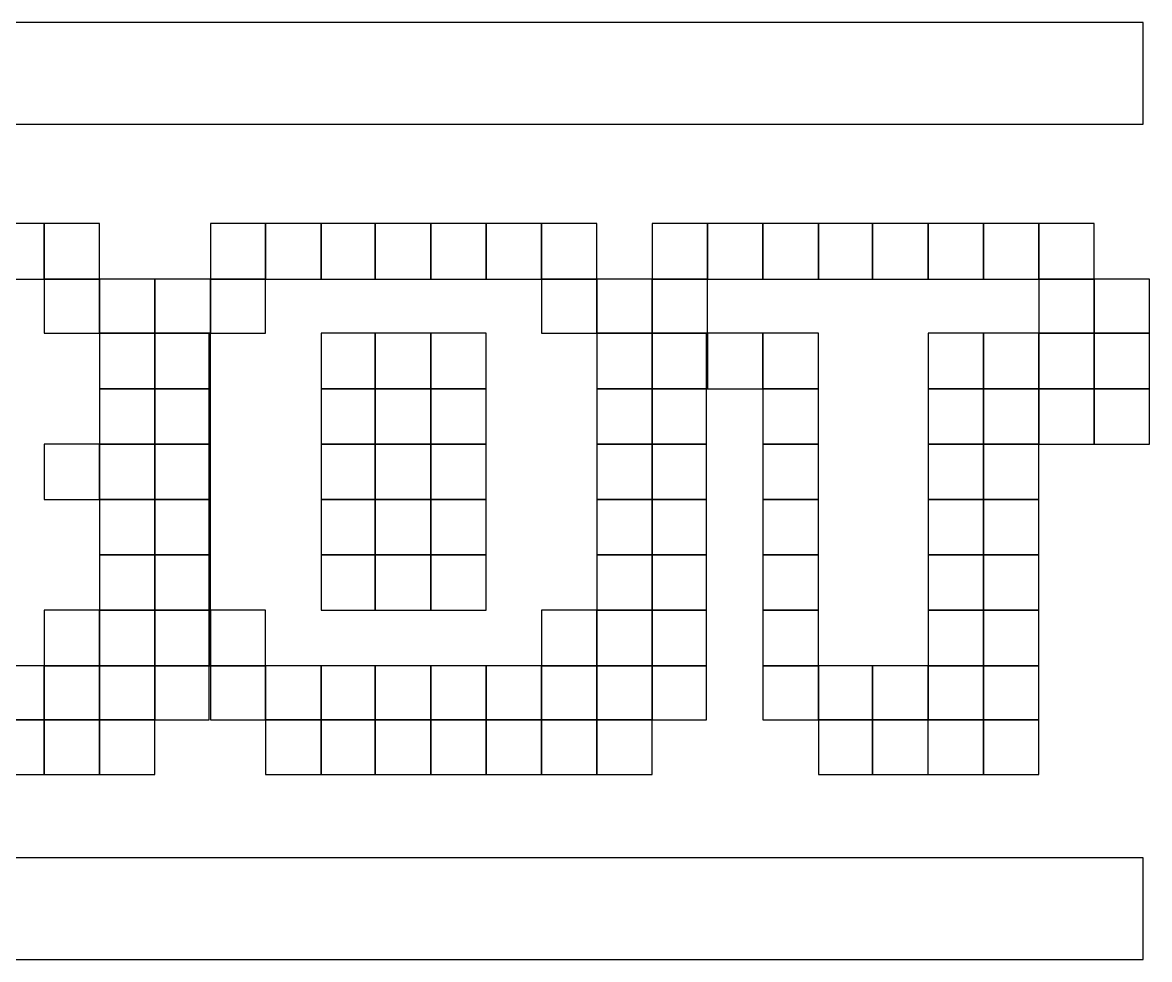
# Model space of a CAD drawing. Header units: millimetres. Extents: x -140 to 141, y -19 to 21.
# Drawn here: x -1.45 to 46.08, y -19.02 to 20.5 of the extents above; entities that cross this region are included whole.
import ezdxf

# ---------------------------------------------------------------- set-up
doc = ezdxf.new("R2010")
doc.units = ezdxf.units.MM
doc.header["$MEASUREMENT"] = 0
doc.layers.add('Layer 1', color=7, linetype='Continuous')

msp = doc.modelspace()

# ---------------------------------------------------------------- linework, layer by layer
at = {"layer": 'Layer 1', "color": 250}
for points in [[(45.8145, 16.2055), (45.8145, 16.2055), (-17.5521, 16.2055), (-17.5521, 16.2055), (-17.5521, 16.2055), (-17.5521, 16.2055), (-17.5521, 20.4985), (-17.5521, 20.4985), (-17.5521, 20.4985), (-17.5521, 20.4985), (45.8145, 20.4985), (45.8145, 20.4985), (45.8145, 20.4985), (45.8145, 20.4985), (45.8145, 16.2055), (45.8145, 16.2055)], [(-2.872, 12.0205), (-2.872, 12.0205), (-0.5426, 12.0205), (-0.5426, 12.0205), (-0.5426, 12.0205), (-0.5426, 12.0205), (-0.5426, 9.6795), (-0.5426, 9.6795), (-0.5426, 9.6795), (-0.5426, 9.6795), (-2.872, 9.6795), (-2.872, 9.6795), (-2.872, 9.6795), (-2.872, 9.6795), (-2.872, 12.0205), (-2.872, 12.0205)], [(-0.5426, 12.0205), (-0.5426, 12.0205), (1.7981, 12.0205), (1.7981, 12.0205), (1.7981, 12.0205), (1.7981, 12.0205), (1.7981, 9.6795), (1.7981, 9.6795), (1.7981, 9.6795), (1.7981, 9.6795), (-0.5426, 9.6795), (-0.5426, 9.6795), (-0.5426, 9.6795), (-0.5426, 9.6795), (-0.5426, 12.0205), (-0.5426, 12.0205)], [(6.4685, 12.0205), (6.4685, 12.0205), (8.7979, 12.0205), (8.7979, 12.0205), (8.7979, 12.0205), (8.7979, 12.0205), (8.7979, 9.6795), (8.7979, 9.6795), (8.7979, 9.6795), (8.7979, 9.6795), (6.4685, 9.6795), (6.4685, 9.6795), (6.4685, 9.6795), (6.4685, 9.6795), (6.4685, 12.0205), (6.4685, 12.0205)], [(8.7976, 12.0205), (8.7976, 12.0205), (11.1386, 12.0205), (11.1386, 12.0205), (11.1386, 12.0205), (11.1386, 12.0205), (11.1386, 9.6795), (11.1386, 9.6795), (11.1386, 9.6795), (11.1386, 9.6795), (8.7976, 9.6795), (8.7976, 9.6795), (8.7976, 9.6795), (8.7976, 9.6795), (8.7976, 12.0205), (8.7976, 12.0205)], [(11.1386, 12.0205), (11.1386, 12.0205), (13.4214, 12.0205), (13.4214, 12.0205), (13.4214, 12.0205), (13.4214, 12.0205), (13.4214, 9.6795), (13.4214, 9.6795), (13.4214, 9.6795), (13.4214, 9.6795), (11.1386, 9.6795), (11.1386, 9.6795), (11.1386, 9.6795), (11.1386, 9.6795), (11.1386, 12.0205), (11.1386, 12.0205)], [(13.4214, 12.0205), (13.4214, 12.0205), (15.7624, 12.0205), (15.7624, 12.0205), (15.7624, 12.0205), (15.7624, 12.0205), (15.7624, 9.6795), (15.7624, 9.6795), (15.7624, 9.6795), (15.7624, 9.6795), (13.4214, 9.6795), (13.4214, 9.6795), (13.4214, 9.6795), (13.4214, 9.6795), (13.4214, 12.0205), (13.4214, 12.0205)], [(15.7624, 12.0205), (15.7624, 12.0205), (18.1031, 12.0205), (18.1031, 12.0205), (18.1031, 12.0205), (18.1031, 12.0205), (18.1031, 9.6795), (18.1031, 9.6795), (18.1031, 9.6795), (18.1031, 9.6795), (15.7624, 9.6795), (15.7624, 9.6795), (15.7624, 9.6795), (15.7624, 9.6795), (15.7624, 12.0205), (15.7624, 12.0205)], [(18.1028, 12.0205), (18.1028, 12.0205), (20.4325, 12.0205), (20.4325, 12.0205), (20.4325, 12.0205), (20.4325, 12.0205), (20.4325, 9.6795), (20.4325, 9.6795), (20.4325, 9.6795), (20.4325, 9.6795), (18.1028, 9.6795), (18.1028, 9.6795), (18.1028, 9.6795), (18.1028, 9.6795), (18.1028, 12.0205), (18.1028, 12.0205)], [(20.4325, 12.0205), (20.4325, 12.0205), (22.7732, 12.0205), (22.7732, 12.0205), (22.7732, 12.0205), (22.7732, 12.0205), (22.7732, 9.6795), (22.7732, 9.6795), (22.7732, 9.6795), (22.7732, 9.6795), (20.4325, 9.6795), (20.4325, 9.6795), (20.4325, 9.6795), (20.4325, 9.6795), (20.4325, 12.0205), (20.4325, 12.0205)], [(25.1026, 12.0205), (25.1026, 12.0205), (27.4436, 12.0205), (27.4436, 12.0205), (27.4436, 12.0205), (27.4436, 12.0205), (27.4436, 9.6795), (27.4436, 9.6795), (27.4436, 9.6795), (27.4436, 9.6795), (25.1026, 9.6795), (25.1026, 9.6795), (25.1026, 9.6795), (25.1026, 9.6795), (25.1026, 12.0205), (25.1026, 12.0205)], [(27.4436, 12.0205), (27.4436, 12.0205), (29.773, 12.0205), (29.773, 12.0205), (29.773, 12.0205), (29.773, 12.0205), (29.773, 9.6795), (29.773, 9.6795), (29.773, 9.6795), (29.773, 9.6795), (27.4436, 9.6795), (27.4436, 9.6795), (27.4436, 9.6795), (27.4436, 9.6795), (27.4436, 12.0205), (27.4436, 12.0205)], [(29.773, 12.0205), (29.773, 12.0205), (32.114, 12.0205), (32.114, 12.0205), (32.114, 12.0205), (32.114, 12.0205), (32.114, 9.6795), (32.114, 9.6795), (32.114, 9.6795), (32.114, 9.6795), (29.773, 9.6795), (29.773, 9.6795), (29.773, 9.6795), (29.773, 9.6795), (29.773, 12.0205), (29.773, 12.0205)], [(32.1137, 12.0205), (32.1137, 12.0205), (34.3965, 12.0205), (34.3965, 12.0205), (34.3965, 12.0205), (34.3965, 12.0205), (34.3965, 9.6795), (34.3965, 9.6795), (34.3965, 9.6795), (34.3965, 9.6795), (32.1137, 9.6795), (32.1137, 9.6795), (32.1137, 9.6795), (32.1137, 9.6795), (32.1137, 12.0205), (32.1137, 12.0205)], [(34.3965, 12.0205), (34.3965, 12.0205), (36.7375, 12.0205), (36.7375, 12.0205), (36.7375, 12.0205), (36.7375, 12.0205), (36.7375, 9.6795), (36.7375, 9.6795), (36.7375, 9.6795), (36.7375, 9.6795), (34.3965, 9.6795), (34.3965, 9.6795), (34.3965, 9.6795), (34.3965, 9.6795), (34.3965, 12.0205), (34.3965, 12.0205)], [(36.7376, 12.0205), (36.7376, 12.0205), (39.0782, 12.0205), (39.0782, 12.0205), (39.0782, 12.0205), (39.0782, 12.0205), (39.0782, 9.6795), (39.0782, 9.6795), (39.0782, 9.6795), (39.0782, 9.6795), (36.7376, 9.6795), (36.7376, 9.6795), (36.7376, 9.6795), (36.7376, 9.6795), (36.7376, 12.0205), (36.7376, 12.0205)], [(39.0779, 12.0205), (39.0779, 12.0205), (41.4076, 12.0205), (41.4076, 12.0205), (41.4076, 12.0205), (41.4076, 12.0205), (41.4076, 9.6795), (41.4076, 9.6795), (41.4076, 9.6795), (41.4076, 9.6795), (39.0779, 9.6795), (39.0779, 9.6795), (39.0779, 9.6795), (39.0779, 9.6795), (39.0779, 12.0205), (39.0779, 12.0205)], [(41.4076, 12.0205), (41.4076, 12.0205), (43.7483, 12.0205), (43.7483, 12.0205), (43.7483, 12.0205), (43.7483, 12.0205), (43.7483, 9.6795), (43.7483, 9.6795), (43.7483, 9.6795), (43.7483, 9.6795), (41.4076, 9.6795), (41.4076, 9.6795), (41.4076, 9.6795), (41.4076, 9.6795), (41.4076, 12.0205), (41.4076, 12.0205)], [(-0.5426, 9.6795), (-0.5426, 9.6795), (1.7981, 9.6795), (1.7981, 9.6795), (1.7981, 9.6795), (1.7981, 9.6795), (1.7981, 7.397), (1.7981, 7.397), (1.7981, 7.397), (1.7981, 7.397), (-0.5426, 7.397), (-0.5426, 7.397), (-0.5426, 7.397), (-0.5426, 7.397), (-0.5426, 9.6795), (-0.5426, 9.6795)], [(1.7981, 9.6795), (1.7981, 9.6795), (4.1278, 9.6795), (4.1278, 9.6795), (4.1278, 9.6795), (4.1278, 9.6795), (4.1278, 7.397), (4.1278, 7.397), (4.1278, 7.397), (4.1278, 7.397), (1.7981, 7.397), (1.7981, 7.397), (1.7981, 7.397), (1.7981, 7.397), (1.7981, 9.6795), (1.7981, 9.6795)], [(4.1275, 9.6795), (4.1275, 9.6795), (6.4685, 9.6795), (6.4685, 9.6795), (6.4685, 9.6795), (6.4685, 9.6795), (6.4685, 7.397), (6.4685, 7.397), (6.4685, 7.397), (6.4685, 7.397), (4.1275, 7.397), (4.1275, 7.397), (4.1275, 7.397), (4.1275, 7.397), (4.1275, 9.6795), (4.1275, 9.6795)], [(6.4685, 9.6795), (6.4685, 9.6795), (8.7979, 9.6795), (8.7979, 9.6795), (8.7979, 9.6795), (8.7979, 9.6795), (8.7979, 7.397), (8.7979, 7.397), (8.7979, 7.397), (8.7979, 7.397), (6.4685, 7.397), (6.4685, 7.397), (6.4685, 7.397), (6.4685, 7.397), (6.4685, 9.6795), (6.4685, 9.6795)], [(20.4325, 9.6795), (20.4325, 9.6795), (22.7732, 9.6795), (22.7732, 9.6795), (22.7732, 9.6795), (22.7732, 9.6795), (22.7732, 7.397), (22.7732, 7.397), (22.7732, 7.397), (22.7732, 7.397), (20.4325, 7.397), (20.4325, 7.397), (20.4325, 7.397), (20.4325, 7.397), (20.4325, 9.6795), (20.4325, 9.6795)], [(22.7732, 9.6795), (22.7732, 9.6795), (25.1029, 9.6795), (25.1029, 9.6795), (25.1029, 9.6795), (25.1029, 9.6795), (25.1029, 7.397), (25.1029, 7.397), (25.1029, 7.397), (25.1029, 7.397), (22.7732, 7.397), (22.7732, 7.397), (22.7732, 7.397), (22.7732, 7.397), (22.7732, 9.6795), (22.7732, 9.6795)], [(25.1026, 9.6795), (25.1026, 9.6795), (27.4436, 9.6795), (27.4436, 9.6795), (27.4436, 9.6795), (27.4436, 9.6795), (27.4436, 7.397), (27.4436, 7.397), (27.4436, 7.397), (27.4436, 7.397), (25.1026, 7.397), (25.1026, 7.397), (25.1026, 7.397), (25.1026, 7.397), (25.1026, 9.6795), (25.1026, 9.6795)], [(41.4076, 9.6795), (41.4076, 9.6795), (43.7483, 9.6795), (43.7483, 9.6795), (43.7483, 9.6795), (43.7483, 9.6795), (43.7483, 7.397), (43.7483, 7.397), (43.7483, 7.397), (43.7483, 7.397), (41.4076, 7.397), (41.4076, 7.397), (41.4076, 7.397), (41.4076, 7.397), (41.4076, 9.6795), (41.4076, 9.6795)], [(43.7483, 9.6795), (43.7483, 9.6795), (46.078, 9.6795), (46.078, 9.6795), (46.078, 9.6795), (46.078, 9.6795), (46.078, 7.397), (46.078, 7.397), (46.078, 7.397), (46.078, 7.397), (43.7483, 7.397), (43.7483, 7.397), (43.7483, 7.397), (43.7483, 7.397), (43.7483, 9.6795), (43.7483, 9.6795)], [(1.7981, 7.397), (1.7981, 7.397), (4.1278, 7.397), (4.1278, 7.397), (4.1278, 7.397), (4.1278, 7.397), (4.1278, 5.056), (4.1278, 5.056), (4.1278, 5.056), (4.1278, 5.056), (1.7981, 5.056), (1.7981, 5.056), (1.7981, 5.056), (1.7981, 5.056), (1.7981, 7.397), (1.7981, 7.397)], [(4.1275, 7.397), (4.1275, 7.397), (6.4216, 7.397), (6.4216, 7.397), (6.4216, 7.397), (6.4216, 7.397), (6.4216, 5.056), (6.4216, 5.056), (6.4216, 5.056), (6.4216, 5.056), (4.1275, 5.056), (4.1275, 5.056), (4.1275, 5.056), (4.1275, 5.056), (4.1275, 7.397), (4.1275, 7.397)], [(4.1275, 7.397), (4.1275, 7.397), (6.4685, 7.397), (6.4685, 7.397), (6.4685, 7.397), (6.4685, 7.397), (6.4685, 5.056), (6.4685, 5.056), (6.4685, 5.056), (6.4685, 5.056), (4.1275, 5.056), (4.1275, 5.056), (4.1275, 5.056), (4.1275, 5.056), (4.1275, 7.397), (4.1275, 7.397)], [(11.1386, 7.397), (11.1386, 7.397), (13.4214, 7.397), (13.4214, 7.397), (13.4214, 7.397), (13.4214, 7.397), (13.4214, 5.056), (13.4214, 5.056), (13.4214, 5.056), (13.4214, 5.056), (11.1386, 5.056), (11.1386, 5.056), (11.1386, 5.056), (11.1386, 5.056), (11.1386, 7.397), (11.1386, 7.397)], [(13.4214, 7.397), (13.4214, 7.397), (15.7624, 7.397), (15.7624, 7.397), (15.7624, 7.397), (15.7624, 7.397), (15.7624, 5.056), (15.7624, 5.056), (15.7624, 5.056), (15.7624, 5.056), (13.4214, 5.056), (13.4214, 5.056), (13.4214, 5.056), (13.4214, 5.056), (13.4214, 7.397), (13.4214, 7.397)], [(15.7624, 7.397), (15.7624, 7.397), (18.1031, 7.397), (18.1031, 7.397), (18.1031, 7.397), (18.1031, 7.397), (18.1031, 5.056), (18.1031, 5.056), (18.1031, 5.056), (18.1031, 5.056), (15.7624, 5.056), (15.7624, 5.056), (15.7624, 5.056), (15.7624, 5.056), (15.7624, 7.397), (15.7624, 7.397)], [(22.7732, 7.397), (22.7732, 7.397), (25.1029, 7.397), (25.1029, 7.397), (25.1029, 7.397), (25.1029, 7.397), (25.1029, 5.056), (25.1029, 5.056), (25.1029, 5.056), (25.1029, 5.056), (22.7732, 5.056), (22.7732, 5.056), (22.7732, 5.056), (22.7732, 5.056), (22.7732, 7.397), (22.7732, 7.397)], [(25.1026, 7.397), (25.1026, 7.397), (27.3967, 7.397), (27.3967, 7.397), (27.3967, 7.397), (27.3967, 7.397), (27.3967, 5.056), (27.3967, 5.056), (27.3967, 5.056), (27.3967, 5.056), (25.1026, 5.056), (25.1026, 5.056), (25.1026, 5.056), (25.1026, 5.056), (25.1026, 7.397), (25.1026, 7.397)], [(25.1026, 7.397), (25.1026, 7.397), (27.4436, 7.397), (27.4436, 7.397), (27.4436, 7.397), (27.4436, 7.397), (27.4436, 5.056), (27.4436, 5.056), (27.4436, 5.056), (27.4436, 5.056), (25.1026, 5.056), (25.1026, 5.056), (25.1026, 5.056), (25.1026, 5.056), (25.1026, 7.397), (25.1026, 7.397)], [(27.4436, 7.397), (27.4436, 7.397), (29.773, 7.397), (29.773, 7.397), (29.773, 7.397), (29.773, 7.397), (29.773, 5.056), (29.773, 5.056), (29.773, 5.056), (29.773, 5.056), (27.4436, 5.056), (27.4436, 5.056), (27.4436, 5.056), (27.4436, 5.056), (27.4436, 7.397), (27.4436, 7.397)], [(29.773, 7.397), (29.773, 7.397), (32.114, 7.397), (32.114, 7.397), (32.114, 7.397), (32.114, 7.397), (32.114, 5.056), (32.114, 5.056), (32.114, 5.056), (32.114, 5.056), (29.773, 5.056), (29.773, 5.056), (29.773, 5.056), (29.773, 5.056), (29.773, 7.397), (29.773, 7.397)], [(36.7376, 7.397), (36.7376, 7.397), (39.0782, 7.397), (39.0782, 7.397), (39.0782, 7.397), (39.0782, 7.397), (39.0782, 5.056), (39.0782, 5.056), (39.0782, 5.056), (39.0782, 5.056), (36.7376, 5.056), (36.7376, 5.056), (36.7376, 5.056), (36.7376, 5.056), (36.7376, 7.397), (36.7376, 7.397)], [(39.0779, 7.397), (39.0779, 7.397), (41.4076, 7.397), (41.4076, 7.397), (41.4076, 7.397), (41.4076, 7.397), (41.4076, 5.056), (41.4076, 5.056), (41.4076, 5.056), (41.4076, 5.056), (39.0779, 5.056), (39.0779, 5.056), (39.0779, 5.056), (39.0779, 5.056), (39.0779, 7.397), (39.0779, 7.397)], [(41.4076, 7.397), (41.4076, 7.397), (43.7483, 7.397), (43.7483, 7.397), (43.7483, 7.397), (43.7483, 7.397), (43.7483, 5.056), (43.7483, 5.056), (43.7483, 5.056), (43.7483, 5.056), (41.4076, 5.056), (41.4076, 5.056), (41.4076, 5.056), (41.4076, 5.056), (41.4076, 7.397), (41.4076, 7.397)], [(43.7483, 7.397), (43.7483, 7.397), (46.078, 7.397), (46.078, 7.397), (46.078, 7.397), (46.078, 7.397), (46.078, 5.056), (46.078, 5.056), (46.078, 5.056), (46.078, 5.056), (43.7483, 5.056), (43.7483, 5.056), (43.7483, 5.056), (43.7483, 5.056), (43.7483, 7.397), (43.7483, 7.397)], [(1.7981, 5.056), (1.7981, 5.056), (4.1278, 5.056), (4.1278, 5.056), (4.1278, 5.056), (4.1278, 5.056), (4.1278, 2.715), (4.1278, 2.715), (4.1278, 2.715), (4.1278, 2.715), (1.7981, 2.715), (1.7981, 2.715), (1.7981, 2.715), (1.7981, 2.715), (1.7981, 5.056), (1.7981, 5.056)], [(4.1275, 5.056), (4.1275, 5.056), (6.4216, 5.056), (6.4216, 5.056), (6.4216, 5.056), (6.4216, 5.056), (6.4216, 2.715), (6.4216, 2.715), (6.4216, 2.715), (6.4216, 2.715), (4.1275, 2.715), (4.1275, 2.715), (4.1275, 2.715), (4.1275, 2.715), (4.1275, 5.056), (4.1275, 5.056)], [(4.1275, 5.056), (4.1275, 5.056), (6.4685, 5.056), (6.4685, 5.056), (6.4685, 5.056), (6.4685, 5.056), (6.4685, 2.715), (6.4685, 2.715), (6.4685, 2.715), (6.4685, 2.715), (4.1275, 2.715), (4.1275, 2.715), (4.1275, 2.715), (4.1275, 2.715), (4.1275, 5.056), (4.1275, 5.056)], [(11.1386, 5.056), (11.1386, 5.056), (13.4214, 5.056), (13.4214, 5.056), (13.4214, 5.056), (13.4214, 5.056), (13.4214, 2.715), (13.4214, 2.715), (13.4214, 2.715), (13.4214, 2.715), (11.1386, 2.715), (11.1386, 2.715), (11.1386, 2.715), (11.1386, 2.715), (11.1386, 5.056), (11.1386, 5.056)], [(13.4214, 5.056), (13.4214, 5.056), (15.7624, 5.056), (15.7624, 5.056), (15.7624, 5.056), (15.7624, 5.056), (15.7624, 2.715), (15.7624, 2.715), (15.7624, 2.715), (15.7624, 2.715), (13.4214, 2.715), (13.4214, 2.715), (13.4214, 2.715), (13.4214, 2.715), (13.4214, 5.056), (13.4214, 5.056)], [(15.7624, 5.056), (15.7624, 5.056), (18.1031, 5.056), (18.1031, 5.056), (18.1031, 5.056), (18.1031, 5.056), (18.1031, 2.715), (18.1031, 2.715), (18.1031, 2.715), (18.1031, 2.715), (15.7624, 2.715), (15.7624, 2.715), (15.7624, 2.715), (15.7624, 2.715), (15.7624, 5.056), (15.7624, 5.056)], [(22.7732, 5.056), (22.7732, 5.056), (25.1029, 5.056), (25.1029, 5.056), (25.1029, 5.056), (25.1029, 5.056), (25.1029, 2.715), (25.1029, 2.715), (25.1029, 2.715), (25.1029, 2.715), (22.7732, 2.715), (22.7732, 2.715), (22.7732, 2.715), (22.7732, 2.715), (22.7732, 5.056), (22.7732, 5.056)], [(25.1026, 5.056), (25.1026, 5.056), (27.3967, 5.056), (27.3967, 5.056), (27.3967, 5.056), (27.3967, 5.056), (27.3967, 2.715), (27.3967, 2.715), (27.3967, 2.715), (27.3967, 2.715), (25.1026, 2.715), (25.1026, 2.715), (25.1026, 2.715), (25.1026, 2.715), (25.1026, 5.056), (25.1026, 5.056)], [(29.773, 5.056), (29.773, 5.056), (32.114, 5.056), (32.114, 5.056), (32.114, 5.056), (32.114, 5.056), (32.114, 2.715), (32.114, 2.715), (32.114, 2.715), (32.114, 2.715), (29.773, 2.715), (29.773, 2.715), (29.773, 2.715), (29.773, 2.715), (29.773, 5.056), (29.773, 5.056)], [(36.7376, 5.056), (36.7376, 5.056), (39.0782, 5.056), (39.0782, 5.056), (39.0782, 5.056), (39.0782, 5.056), (39.0782, 2.715), (39.0782, 2.715), (39.0782, 2.715), (39.0782, 2.715), (36.7376, 2.715), (36.7376, 2.715), (36.7376, 2.715), (36.7376, 2.715), (36.7376, 5.056), (36.7376, 5.056)], [(39.0779, 5.056), (39.0779, 5.056), (41.4076, 5.056), (41.4076, 5.056), (41.4076, 5.056), (41.4076, 5.056), (41.4076, 2.715), (41.4076, 2.715), (41.4076, 2.715), (41.4076, 2.715), (39.0779, 2.715), (39.0779, 2.715), (39.0779, 2.715), (39.0779, 2.715), (39.0779, 5.056), (39.0779, 5.056)], [(41.4076, 5.056), (41.4076, 5.056), (43.7483, 5.056), (43.7483, 5.056), (43.7483, 5.056), (43.7483, 5.056), (43.7483, 2.715), (43.7483, 2.715), (43.7483, 2.715), (43.7483, 2.715), (41.4076, 2.715), (41.4076, 2.715), (41.4076, 2.715), (41.4076, 2.715), (41.4076, 5.056), (41.4076, 5.056)], [(43.7483, 5.056), (43.7483, 5.056), (46.078, 5.056), (46.078, 5.056), (46.078, 5.056), (46.078, 5.056), (46.078, 2.715), (46.078, 2.715), (46.078, 2.715), (46.078, 2.715), (43.7483, 2.715), (43.7483, 2.715), (43.7483, 2.715), (43.7483, 2.715), (43.7483, 5.056), (43.7483, 5.056)], [(-0.5426, 2.715), (-0.5426, 2.715), (1.7981, 2.715), (1.7981, 2.715), (1.7981, 2.715), (1.7981, 2.715), (1.7981, 0.3856), (1.7981, 0.3856), (1.7981, 0.3856), (1.7981, 0.3856), (-0.5426, 0.3856), (-0.5426, 0.3856), (-0.5426, 0.3856), (-0.5426, 0.3856), (-0.5426, 2.715), (-0.5426, 2.715)], [(1.7981, 2.715), (1.7981, 2.715), (4.1278, 2.715), (4.1278, 2.715), (4.1278, 2.715), (4.1278, 2.715), (4.1278, 0.3856), (4.1278, 0.3856), (4.1278, 0.3856), (4.1278, 0.3856), (1.7981, 0.3856), (1.7981, 0.3856), (1.7981, 0.3856), (1.7981, 0.3856), (1.7981, 2.715), (1.7981, 2.715)], [(4.1275, 2.715), (4.1275, 2.715), (6.4216, 2.715), (6.4216, 2.715), (6.4216, 2.715), (6.4216, 2.715), (6.4216, 0.3856), (6.4216, 0.3856), (6.4216, 0.3856), (6.4216, 0.3856), (4.1275, 0.3856), (4.1275, 0.3856), (4.1275, 0.3856), (4.1275, 0.3856), (4.1275, 2.715), (4.1275, 2.715)], [(4.1275, 2.715), (4.1275, 2.715), (6.4685, 2.715), (6.4685, 2.715), (6.4685, 2.715), (6.4685, 2.715), (6.4685, 0.3856), (6.4685, 0.3856), (6.4685, 0.3856), (6.4685, 0.3856), (4.1275, 0.3856), (4.1275, 0.3856), (4.1275, 0.3856), (4.1275, 0.3856), (4.1275, 2.715), (4.1275, 2.715)], [(11.1386, 2.715), (11.1386, 2.715), (13.4214, 2.715), (13.4214, 2.715), (13.4214, 2.715), (13.4214, 2.715), (13.4214, 0.3856), (13.4214, 0.3856), (13.4214, 0.3856), (13.4214, 0.3856), (11.1386, 0.3856), (11.1386, 0.3856), (11.1386, 0.3856), (11.1386, 0.3856), (11.1386, 2.715), (11.1386, 2.715)], [(13.4214, 2.715), (13.4214, 2.715), (15.7624, 2.715), (15.7624, 2.715), (15.7624, 2.715), (15.7624, 2.715), (15.7624, 0.3856), (15.7624, 0.3856), (15.7624, 0.3856), (15.7624, 0.3856), (13.4214, 0.3856), (13.4214, 0.3856), (13.4214, 0.3856), (13.4214, 0.3856), (13.4214, 2.715), (13.4214, 2.715)], [(15.7624, 2.715), (15.7624, 2.715), (18.1031, 2.715), (18.1031, 2.715), (18.1031, 2.715), (18.1031, 2.715), (18.1031, 0.3856), (18.1031, 0.3856), (18.1031, 0.3856), (18.1031, 0.3856), (15.7624, 0.3856), (15.7624, 0.3856), (15.7624, 0.3856), (15.7624, 0.3856), (15.7624, 2.715), (15.7624, 2.715)], [(22.7732, 2.715), (22.7732, 2.715), (25.1029, 2.715), (25.1029, 2.715), (25.1029, 2.715), (25.1029, 2.715), (25.1029, 0.3856), (25.1029, 0.3856), (25.1029, 0.3856), (25.1029, 0.3856), (22.7732, 0.3856), (22.7732, 0.3856), (22.7732, 0.3856), (22.7732, 0.3856), (22.7732, 2.715), (22.7732, 2.715)], [(25.1026, 2.715), (25.1026, 2.715), (27.3967, 2.715), (27.3967, 2.715), (27.3967, 2.715), (27.3967, 2.715), (27.3967, 0.3856), (27.3967, 0.3856), (27.3967, 0.3856), (27.3967, 0.3856), (25.1026, 0.3856), (25.1026, 0.3856), (25.1026, 0.3856), (25.1026, 0.3856), (25.1026, 2.715), (25.1026, 2.715)], [(29.773, 2.715), (29.773, 2.715), (32.114, 2.715), (32.114, 2.715), (32.114, 2.715), (32.114, 2.715), (32.114, 0.3856), (32.114, 0.3856), (32.114, 0.3856), (32.114, 0.3856), (29.773, 0.3856), (29.773, 0.3856), (29.773, 0.3856), (29.773, 0.3856), (29.773, 2.715), (29.773, 2.715)], [(36.7376, 2.715), (36.7376, 2.715), (39.0782, 2.715), (39.0782, 2.715), (39.0782, 2.715), (39.0782, 2.715), (39.0782, 0.3856), (39.0782, 0.3856), (39.0782, 0.3856), (39.0782, 0.3856), (36.7376, 0.3856), (36.7376, 0.3856), (36.7376, 0.3856), (36.7376, 0.3856), (36.7376, 2.715), (36.7376, 2.715)], [(39.0779, 2.715), (39.0779, 2.715), (41.4076, 2.715), (41.4076, 2.715), (41.4076, 2.715), (41.4076, 2.715), (41.4076, 0.3856), (41.4076, 0.3856), (41.4076, 0.3856), (41.4076, 0.3856), (39.0779, 0.3856), (39.0779, 0.3856), (39.0779, 0.3856), (39.0779, 0.3856), (39.0779, 2.715), (39.0779, 2.715)], [(1.7981, 0.3859), (1.7981, 0.3859), (4.1278, 0.3859), (4.1278, 0.3859), (4.1278, 0.3859), (4.1278, 0.3859), (4.1278, -1.9551), (4.1278, -1.9551), (4.1278, -1.9551), (4.1278, -1.9551), (1.7981, -1.9551), (1.7981, -1.9551), (1.7981, -1.9551), (1.7981, -1.9551), (1.7981, 0.3859), (1.7981, 0.3859)], [(4.1275, 0.3859), (4.1275, 0.3859), (6.4216, 0.3859), (6.4216, 0.3859), (6.4216, 0.3859), (6.4216, 0.3859), (6.4216, -1.9551), (6.4216, -1.9551), (6.4216, -1.9551), (6.4216, -1.9551), (4.1275, -1.9551), (4.1275, -1.9551), (4.1275, -1.9551), (4.1275, -1.9551), (4.1275, 0.3859), (4.1275, 0.3859)], [(4.1275, 0.3859), (4.1275, 0.3859), (6.4685, 0.3859), (6.4685, 0.3859), (6.4685, 0.3859), (6.4685, 0.3859), (6.4685, -1.9551), (6.4685, -1.9551), (6.4685, -1.9551), (6.4685, -1.9551), (4.1275, -1.9551), (4.1275, -1.9551), (4.1275, -1.9551), (4.1275, -1.9551), (4.1275, 0.3859), (4.1275, 0.3859)], [(11.1386, 0.3859), (11.1386, 0.3859), (13.4214, 0.3859), (13.4214, 0.3859), (13.4214, 0.3859), (13.4214, 0.3859), (13.4214, -1.9551), (13.4214, -1.9551), (13.4214, -1.9551), (13.4214, -1.9551), (11.1386, -1.9551), (11.1386, -1.9551), (11.1386, -1.9551), (11.1386, -1.9551), (11.1386, 0.3859), (11.1386, 0.3859)], [(13.4214, 0.3859), (13.4214, 0.3859), (15.7624, 0.3859), (15.7624, 0.3859), (15.7624, 0.3859), (15.7624, 0.3859), (15.7624, -1.9551), (15.7624, -1.9551), (15.7624, -1.9551), (15.7624, -1.9551), (13.4214, -1.9551), (13.4214, -1.9551), (13.4214, -1.9551), (13.4214, -1.9551), (13.4214, 0.3859), (13.4214, 0.3859)], [(15.7624, 0.3859), (15.7624, 0.3859), (18.1031, 0.3859), (18.1031, 0.3859), (18.1031, 0.3859), (18.1031, 0.3859), (18.1031, -1.9551), (18.1031, -1.9551), (18.1031, -1.9551), (18.1031, -1.9551), (15.7624, -1.9551), (15.7624, -1.9551), (15.7624, -1.9551), (15.7624, -1.9551), (15.7624, 0.3859), (15.7624, 0.3859)], [(22.7732, 0.3859), (22.7732, 0.3859), (25.1029, 0.3859), (25.1029, 0.3859), (25.1029, 0.3859), (25.1029, 0.3859), (25.1029, -1.9551), (25.1029, -1.9551), (25.1029, -1.9551), (25.1029, -1.9551), (22.7732, -1.9551), (22.7732, -1.9551), (22.7732, -1.9551), (22.7732, -1.9551), (22.7732, 0.3859), (22.7732, 0.3859)], [(25.1026, 0.3859), (25.1026, 0.3859), (27.3967, 0.3859), (27.3967, 0.3859), (27.3967, 0.3859), (27.3967, 0.3859), (27.3967, -1.9551), (27.3967, -1.9551), (27.3967, -1.9551), (27.3967, -1.9551), (25.1026, -1.9551), (25.1026, -1.9551), (25.1026, -1.9551), (25.1026, -1.9551), (25.1026, 0.3859), (25.1026, 0.3859)], [(29.773, 0.3859), (29.773, 0.3859), (32.114, 0.3859), (32.114, 0.3859), (32.114, 0.3859), (32.114, 0.3859), (32.114, -1.9551), (32.114, -1.9551), (32.114, -1.9551), (32.114, -1.9551), (29.773, -1.9551), (29.773, -1.9551), (29.773, -1.9551), (29.773, -1.9551), (29.773, 0.3859), (29.773, 0.3859)], [(36.7376, 0.3859), (36.7376, 0.3859), (39.0782, 0.3859), (39.0782, 0.3859), (39.0782, 0.3859), (39.0782, 0.3859), (39.0782, -1.9551), (39.0782, -1.9551), (39.0782, -1.9551), (39.0782, -1.9551), (36.7376, -1.9551), (36.7376, -1.9551), (36.7376, -1.9551), (36.7376, -1.9551), (36.7376, 0.3859), (36.7376, 0.3859)], [(39.0779, 0.3859), (39.0779, 0.3859), (41.4076, 0.3859), (41.4076, 0.3859), (41.4076, 0.3859), (41.4076, 0.3859), (41.4076, -1.9551), (41.4076, -1.9551), (41.4076, -1.9551), (41.4076, -1.9551), (39.0779, -1.9551), (39.0779, -1.9551), (39.0779, -1.9551), (39.0779, -1.9551), (39.0779, 0.3859), (39.0779, 0.3859)], [(1.7981, -1.9551), (1.7981, -1.9551), (4.1278, -1.9551), (4.1278, -1.9551), (4.1278, -1.9551), (4.1278, -1.9551), (4.1278, -4.2845), (4.1278, -4.2845), (4.1278, -4.2845), (4.1278, -4.2845), (1.7981, -4.2845), (1.7981, -4.2845), (1.7981, -4.2845), (1.7981, -4.2845), (1.7981, -1.9551), (1.7981, -1.9551)], [(4.1275, -1.9551), (4.1275, -1.9551), (6.4216, -1.9551), (6.4216, -1.9551), (6.4216, -1.9551), (6.4216, -1.9551), (6.4216, -4.2845), (6.4216, -4.2845), (6.4216, -4.2845), (6.4216, -4.2845), (4.1275, -4.2845), (4.1275, -4.2845), (4.1275, -4.2845), (4.1275, -4.2845), (4.1275, -1.9551), (4.1275, -1.9551)], [(4.1275, -1.9551), (4.1275, -1.9551), (6.4685, -1.9551), (6.4685, -1.9551), (6.4685, -1.9551), (6.4685, -1.9551), (6.4685, -4.2845), (6.4685, -4.2845), (6.4685, -4.2845), (6.4685, -4.2845), (4.1275, -4.2845), (4.1275, -4.2845), (4.1275, -4.2845), (4.1275, -4.2845), (4.1275, -1.9551), (4.1275, -1.9551)], [(11.1386, -1.9551), (11.1386, -1.9551), (13.4214, -1.9551), (13.4214, -1.9551), (13.4214, -1.9551), (13.4214, -1.9551), (13.4214, -4.2845), (13.4214, -4.2845), (13.4214, -4.2845), (13.4214, -4.2845), (11.1386, -4.2845), (11.1386, -4.2845), (11.1386, -4.2845), (11.1386, -4.2845), (11.1386, -1.9551), (11.1386, -1.9551)], [(13.4214, -1.9551), (13.4214, -1.9551), (15.7624, -1.9551), (15.7624, -1.9551), (15.7624, -1.9551), (15.7624, -1.9551), (15.7624, -4.2845), (15.7624, -4.2845), (15.7624, -4.2845), (15.7624, -4.2845), (13.4214, -4.2845), (13.4214, -4.2845), (13.4214, -4.2845), (13.4214, -4.2845), (13.4214, -1.9551), (13.4214, -1.9551)], [(15.7624, -1.9551), (15.7624, -1.9551), (18.1031, -1.9551), (18.1031, -1.9551), (18.1031, -1.9551), (18.1031, -1.9551), (18.1031, -4.2845), (18.1031, -4.2845), (18.1031, -4.2845), (18.1031, -4.2845), (15.7624, -4.2845), (15.7624, -4.2845), (15.7624, -4.2845), (15.7624, -4.2845), (15.7624, -1.9551), (15.7624, -1.9551)], [(22.7732, -1.9551), (22.7732, -1.9551), (25.1029, -1.9551), (25.1029, -1.9551), (25.1029, -1.9551), (25.1029, -1.9551), (25.1029, -4.2845), (25.1029, -4.2845), (25.1029, -4.2845), (25.1029, -4.2845), (22.7732, -4.2845), (22.7732, -4.2845), (22.7732, -4.2845), (22.7732, -4.2845), (22.7732, -1.9551), (22.7732, -1.9551)], [(25.1026, -1.9551), (25.1026, -1.9551), (27.3967, -1.9551), (27.3967, -1.9551), (27.3967, -1.9551), (27.3967, -1.9551), (27.3967, -4.2845), (27.3967, -4.2845), (27.3967, -4.2845), (27.3967, -4.2845), (25.1026, -4.2845), (25.1026, -4.2845), (25.1026, -4.2845), (25.1026, -4.2845), (25.1026, -1.9551), (25.1026, -1.9551)], [(29.773, -1.9551), (29.773, -1.9551), (32.114, -1.9551), (32.114, -1.9551), (32.114, -1.9551), (32.114, -1.9551), (32.114, -4.2845), (32.114, -4.2845), (32.114, -4.2845), (32.114, -4.2845), (29.773, -4.2845), (29.773, -4.2845), (29.773, -4.2845), (29.773, -4.2845), (29.773, -1.9551), (29.773, -1.9551)], [(36.7376, -1.9551), (36.7376, -1.9551), (39.0782, -1.9551), (39.0782, -1.9551), (39.0782, -1.9551), (39.0782, -1.9551), (39.0782, -4.2845), (39.0782, -4.2845), (39.0782, -4.2845), (39.0782, -4.2845), (36.7376, -4.2845), (36.7376, -4.2845), (36.7376, -4.2845), (36.7376, -4.2845), (36.7376, -1.9551), (36.7376, -1.9551)], [(39.0779, -1.9551), (39.0779, -1.9551), (41.4076, -1.9551), (41.4076, -1.9551), (41.4076, -1.9551), (41.4076, -1.9551), (41.4076, -4.2845), (41.4076, -4.2845), (41.4076, -4.2845), (41.4076, -4.2845), (39.0779, -4.2845), (39.0779, -4.2845), (39.0779, -4.2845), (39.0779, -4.2845), (39.0779, -1.9551), (39.0779, -1.9551)], [(-0.5426, -4.2845), (-0.5426, -4.2845), (1.7981, -4.2845), (1.7981, -4.2845), (1.7981, -4.2845), (1.7981, -4.2845), (1.7981, -6.6255), (1.7981, -6.6255), (1.7981, -6.6255), (1.7981, -6.6255), (-0.5426, -6.6255), (-0.5426, -6.6255), (-0.5426, -6.6255), (-0.5426, -6.6255), (-0.5426, -4.2845), (-0.5426, -4.2845)], [(1.7981, -4.2845), (1.7981, -4.2845), (4.1278, -4.2845), (4.1278, -4.2845), (4.1278, -4.2845), (4.1278, -4.2845), (4.1278, -6.6255), (4.1278, -6.6255), (4.1278, -6.6255), (4.1278, -6.6255), (1.7981, -6.6255), (1.7981, -6.6255), (1.7981, -6.6255), (1.7981, -6.6255), (1.7981, -4.2845), (1.7981, -4.2845)], [(4.1275, -4.2845), (4.1275, -4.2845), (6.4216, -4.2845), (6.4216, -4.2845), (6.4216, -4.2845), (6.4216, -4.2845), (6.4216, -6.6255), (6.4216, -6.6255), (6.4216, -6.6255), (6.4216, -6.6255), (4.1275, -6.6255), (4.1275, -6.6255), (4.1275, -6.6255), (4.1275, -6.6255), (4.1275, -4.2845), (4.1275, -4.2845)], [(4.1275, -4.2845), (4.1275, -4.2845), (6.4685, -4.2845), (6.4685, -4.2845), (6.4685, -4.2845), (6.4685, -4.2845), (6.4685, -6.6255), (6.4685, -6.6255), (6.4685, -6.6255), (6.4685, -6.6255), (4.1275, -6.6255), (4.1275, -6.6255), (4.1275, -6.6255), (4.1275, -6.6255), (4.1275, -4.2845), (4.1275, -4.2845)], [(6.4685, -4.2845), (6.4685, -4.2845), (8.7979, -4.2845), (8.7979, -4.2845), (8.7979, -4.2845), (8.7979, -4.2845), (8.7979, -6.6255), (8.7979, -6.6255), (8.7979, -6.6255), (8.7979, -6.6255), (6.4685, -6.6255), (6.4685, -6.6255), (6.4685, -6.6255), (6.4685, -6.6255), (6.4685, -4.2845), (6.4685, -4.2845)], [(20.4325, -4.2845), (20.4325, -4.2845), (22.7732, -4.2845), (22.7732, -4.2845), (22.7732, -4.2845), (22.7732, -4.2845), (22.7732, -6.6255), (22.7732, -6.6255), (22.7732, -6.6255), (22.7732, -6.6255), (20.4325, -6.6255), (20.4325, -6.6255), (20.4325, -6.6255), (20.4325, -6.6255), (20.4325, -4.2845), (20.4325, -4.2845)], [(22.7732, -4.2845), (22.7732, -4.2845), (25.1029, -4.2845), (25.1029, -4.2845), (25.1029, -4.2845), (25.1029, -4.2845), (25.1029, -6.6255), (25.1029, -6.6255), (25.1029, -6.6255), (25.1029, -6.6255), (22.7732, -6.6255), (22.7732, -6.6255), (22.7732, -6.6255), (22.7732, -6.6255), (22.7732, -4.2845), (22.7732, -4.2845)], [(25.1026, -4.2845), (25.1026, -4.2845), (27.3967, -4.2845), (27.3967, -4.2845), (27.3967, -4.2845), (27.3967, -4.2845), (27.3967, -6.6255), (27.3967, -6.6255), (27.3967, -6.6255), (27.3967, -6.6255), (25.1026, -6.6255), (25.1026, -6.6255), (25.1026, -6.6255), (25.1026, -6.6255), (25.1026, -4.2845), (25.1026, -4.2845)], [(29.773, -4.2845), (29.773, -4.2845), (32.114, -4.2845), (32.114, -4.2845), (32.114, -4.2845), (32.114, -4.2845), (32.114, -6.6255), (32.114, -6.6255), (32.114, -6.6255), (32.114, -6.6255), (29.773, -6.6255), (29.773, -6.6255), (29.773, -6.6255), (29.773, -6.6255), (29.773, -4.2845), (29.773, -4.2845)], [(36.7376, -4.2845), (36.7376, -4.2845), (39.0782, -4.2845), (39.0782, -4.2845), (39.0782, -4.2845), (39.0782, -4.2845), (39.0782, -6.6255), (39.0782, -6.6255), (39.0782, -6.6255), (39.0782, -6.6255), (36.7376, -6.6255), (36.7376, -6.6255), (36.7376, -6.6255), (36.7376, -6.6255), (36.7376, -4.2845), (36.7376, -4.2845)], [(39.0779, -4.2845), (39.0779, -4.2845), (41.4076, -4.2845), (41.4076, -4.2845), (41.4076, -4.2845), (41.4076, -4.2845), (41.4076, -6.6255), (41.4076, -6.6255), (41.4076, -6.6255), (41.4076, -6.6255), (39.0779, -6.6255), (39.0779, -6.6255), (39.0779, -6.6255), (39.0779, -6.6255), (39.0779, -4.2845), (39.0779, -4.2845)], [(-2.872, -6.6252), (-2.872, -6.6252), (-0.5426, -6.6252), (-0.5426, -6.6252), (-0.5426, -6.6252), (-0.5426, -6.6252), (-0.5426, -8.908), (-0.5426, -8.908), (-0.5426, -8.908), (-0.5426, -8.908), (-2.872, -8.908), (-2.872, -8.908), (-2.872, -8.908), (-2.872, -8.908), (-2.872, -6.6252), (-2.872, -6.6252)], [(-0.5426, -6.6252), (-0.5426, -6.6252), (1.7981, -6.6252), (1.7981, -6.6252), (1.7981, -6.6252), (1.7981, -6.6252), (1.7981, -8.908), (1.7981, -8.908), (1.7981, -8.908), (1.7981, -8.908), (-0.5426, -8.908), (-0.5426, -8.908), (-0.5426, -8.908), (-0.5426, -8.908), (-0.5426, -6.6252), (-0.5426, -6.6252)], [(1.7981, -6.6252), (1.7981, -6.6252), (4.1278, -6.6252), (4.1278, -6.6252), (4.1278, -6.6252), (4.1278, -6.6252), (4.1278, -8.908), (4.1278, -8.908), (4.1278, -8.908), (4.1278, -8.908), (1.7981, -8.908), (1.7981, -8.908), (1.7981, -8.908), (1.7981, -8.908), (1.7981, -6.6252), (1.7981, -6.6252)], [(4.1275, -6.6252), (4.1275, -6.6252), (6.4216, -6.6252), (6.4216, -6.6252), (6.4216, -6.6252), (6.4216, -6.6252), (6.4216, -8.908), (6.4216, -8.908), (6.4216, -8.908), (6.4216, -8.908), (4.1275, -8.908), (4.1275, -8.908), (4.1275, -8.908), (4.1275, -8.908), (4.1275, -6.6252), (4.1275, -6.6252)], [(6.4685, -6.6252), (6.4685, -6.6252), (8.7979, -6.6252), (8.7979, -6.6252), (8.7979, -6.6252), (8.7979, -6.6252), (8.7979, -8.908), (8.7979, -8.908), (8.7979, -8.908), (8.7979, -8.908), (6.4685, -8.908), (6.4685, -8.908), (6.4685, -8.908), (6.4685, -8.908), (6.4685, -6.6252), (6.4685, -6.6252)], [(8.7976, -6.6252), (8.7976, -6.6252), (11.1386, -6.6252), (11.1386, -6.6252), (11.1386, -6.6252), (11.1386, -6.6252), (11.1386, -8.908), (11.1386, -8.908), (11.1386, -8.908), (11.1386, -8.908), (8.7976, -8.908), (8.7976, -8.908), (8.7976, -8.908), (8.7976, -8.908), (8.7976, -6.6252), (8.7976, -6.6252)], [(11.1386, -6.6252), (11.1386, -6.6252), (13.4214, -6.6252), (13.4214, -6.6252), (13.4214, -6.6252), (13.4214, -6.6252), (13.4214, -8.908), (13.4214, -8.908), (13.4214, -8.908), (13.4214, -8.908), (11.1386, -8.908), (11.1386, -8.908), (11.1386, -8.908), (11.1386, -8.908), (11.1386, -6.6252), (11.1386, -6.6252)], [(13.4214, -6.6252), (13.4214, -6.6252), (15.7624, -6.6252), (15.7624, -6.6252), (15.7624, -6.6252), (15.7624, -6.6252), (15.7624, -8.908), (15.7624, -8.908), (15.7624, -8.908), (15.7624, -8.908), (13.4214, -8.908), (13.4214, -8.908), (13.4214, -8.908), (13.4214, -8.908), (13.4214, -6.6252), (13.4214, -6.6252)], [(15.7624, -6.6252), (15.7624, -6.6252), (18.1031, -6.6252), (18.1031, -6.6252), (18.1031, -6.6252), (18.1031, -6.6252), (18.1031, -8.908), (18.1031, -8.908), (18.1031, -8.908), (18.1031, -8.908), (15.7624, -8.908), (15.7624, -8.908), (15.7624, -8.908), (15.7624, -8.908), (15.7624, -6.6252), (15.7624, -6.6252)], [(18.1028, -6.6252), (18.1028, -6.6252), (20.4325, -6.6252), (20.4325, -6.6252), (20.4325, -6.6252), (20.4325, -6.6252), (20.4325, -8.908), (20.4325, -8.908), (20.4325, -8.908), (20.4325, -8.908), (18.1028, -8.908), (18.1028, -8.908), (18.1028, -8.908), (18.1028, -8.908), (18.1028, -6.6252), (18.1028, -6.6252)], [(20.4325, -6.6252), (20.4325, -6.6252), (22.7732, -6.6252), (22.7732, -6.6252), (22.7732, -6.6252), (22.7732, -6.6252), (22.7732, -8.908), (22.7732, -8.908), (22.7732, -8.908), (22.7732, -8.908), (20.4325, -8.908), (20.4325, -8.908), (20.4325, -8.908), (20.4325, -8.908), (20.4325, -6.6252), (20.4325, -6.6252)], [(22.7732, -6.6252), (22.7732, -6.6252), (25.1029, -6.6252), (25.1029, -6.6252), (25.1029, -6.6252), (25.1029, -6.6252), (25.1029, -8.908), (25.1029, -8.908), (25.1029, -8.908), (25.1029, -8.908), (22.7732, -8.908), (22.7732, -8.908), (22.7732, -8.908), (22.7732, -8.908), (22.7732, -6.6252), (22.7732, -6.6252)], [(25.1026, -6.6252), (25.1026, -6.6252), (27.3967, -6.6252), (27.3967, -6.6252), (27.3967, -6.6252), (27.3967, -6.6252), (27.3967, -8.908), (27.3967, -8.908), (27.3967, -8.908), (27.3967, -8.908), (25.1026, -8.908), (25.1026, -8.908), (25.1026, -8.908), (25.1026, -8.908), (25.1026, -6.6252), (25.1026, -6.6252)], [(29.773, -6.6252), (29.773, -6.6252), (32.114, -6.6252), (32.114, -6.6252), (32.114, -6.6252), (32.114, -6.6252), (32.114, -8.908), (32.114, -8.908), (32.114, -8.908), (32.114, -8.908), (29.773, -8.908), (29.773, -8.908), (29.773, -8.908), (29.773, -8.908), (29.773, -6.6252), (29.773, -6.6252)], [(32.1137, -6.6252), (32.1137, -6.6252), (34.3965, -6.6252), (34.3965, -6.6252), (34.3965, -6.6252), (34.3965, -6.6252), (34.3965, -8.908), (34.3965, -8.908), (34.3965, -8.908), (34.3965, -8.908), (32.1137, -8.908), (32.1137, -8.908), (32.1137, -8.908), (32.1137, -8.908), (32.1137, -6.6252), (32.1137, -6.6252)], [(34.3965, -6.6252), (34.3965, -6.6252), (36.7375, -6.6252), (36.7375, -6.6252), (36.7375, -6.6252), (36.7375, -6.6252), (36.7375, -8.908), (36.7375, -8.908), (36.7375, -8.908), (36.7375, -8.908), (34.3965, -8.908), (34.3965, -8.908), (34.3965, -8.908), (34.3965, -8.908), (34.3965, -6.6252), (34.3965, -6.6252)], [(36.7376, -6.6252), (36.7376, -6.6252), (39.0782, -6.6252), (39.0782, -6.6252), (39.0782, -6.6252), (39.0782, -6.6252), (39.0782, -8.908), (39.0782, -8.908), (39.0782, -8.908), (39.0782, -8.908), (36.7376, -8.908), (36.7376, -8.908), (36.7376, -8.908), (36.7376, -8.908), (36.7376, -6.6252), (36.7376, -6.6252)], [(39.0779, -6.6252), (39.0779, -6.6252), (41.4076, -6.6252), (41.4076, -6.6252), (41.4076, -6.6252), (41.4076, -6.6252), (41.4076, -8.908), (41.4076, -8.908), (41.4076, -8.908), (41.4076, -8.908), (39.0779, -8.908), (39.0779, -8.908), (39.0779, -8.908), (39.0779, -8.908), (39.0779, -6.6252), (39.0779, -6.6252)], [(-0.5426, -11.2141), (-0.5426, -11.2141), (-2.872, -11.2141), (-2.872, -11.2141), (-2.872, -11.2141), (-2.872, -11.2141), (-2.872, -8.908), (-2.872, -8.908), (-2.872, -8.908), (-2.872, -8.908), (-0.5426, -8.908), (-0.5426, -8.908), (-0.5426, -8.908), (-0.5426, -8.908), (-0.5426, -11.2141), (-0.5426, -11.2141)], [(1.7981, -11.2141), (1.7981, -11.2141), (-0.5426, -11.2141), (-0.5426, -11.2141), (-0.5426, -11.2141), (-0.5426, -11.2141), (-0.5426, -8.908), (-0.5426, -8.908), (-0.5426, -8.908), (-0.5426, -8.908), (1.7981, -8.908), (1.7981, -8.908), (1.7981, -8.908), (1.7981, -8.908), (1.7981, -11.2141), (1.7981, -11.2141)], [(4.1275, -11.2141), (4.1275, -11.2141), (1.7977, -11.2141), (1.7977, -11.2141), (1.7977, -11.2141), (1.7977, -11.2141), (1.7977, -8.908), (1.7977, -8.908), (1.7977, -8.908), (1.7977, -8.908), (4.1275, -8.908), (4.1275, -8.908), (4.1275, -8.908), (4.1275, -8.908), (4.1275, -11.2141), (4.1275, -11.2141)], [(11.1386, -11.2141), (11.1386, -11.2141), (8.7976, -11.2141), (8.7976, -11.2141), (8.7976, -11.2141), (8.7976, -11.2141), (8.7976, -8.908), (8.7976, -8.908), (8.7976, -8.908), (8.7976, -8.908), (11.1386, -8.908), (11.1386, -8.908), (11.1386, -8.908), (11.1386, -8.908), (11.1386, -11.2141), (11.1386, -11.2141)], [(13.4214, -11.2141), (13.4214, -11.2141), (11.1386, -11.2141), (11.1386, -11.2141), (11.1386, -11.2141), (11.1386, -11.2141), (11.1386, -8.908), (11.1386, -8.908), (11.1386, -8.908), (11.1386, -8.908), (13.4214, -8.908), (13.4214, -8.908), (13.4214, -8.908), (13.4214, -8.908), (13.4214, -11.2141), (13.4214, -11.2141)], [(15.7624, -11.2141), (15.7624, -11.2141), (13.4214, -11.2141), (13.4214, -11.2141), (13.4214, -11.2141), (13.4214, -11.2141), (13.4214, -8.908), (13.4214, -8.908), (13.4214, -8.908), (13.4214, -8.908), (15.7624, -8.908), (15.7624, -8.908), (15.7624, -8.908), (15.7624, -8.908), (15.7624, -11.2141), (15.7624, -11.2141)], [(18.1028, -11.2141), (18.1028, -11.2141), (15.7621, -11.2141), (15.7621, -11.2141), (15.7621, -11.2141), (15.7621, -11.2141), (15.7621, -8.908), (15.7621, -8.908), (15.7621, -8.908), (15.7621, -8.908), (18.1028, -8.908), (18.1028, -8.908), (18.1028, -8.908), (18.1028, -8.908), (18.1028, -11.2141), (18.1028, -11.2141)], [(20.4325, -11.2141), (20.4325, -11.2141), (18.1028, -11.2141), (18.1028, -11.2141), (18.1028, -11.2141), (18.1028, -11.2141), (18.1028, -8.908), (18.1028, -8.908), (18.1028, -8.908), (18.1028, -8.908), (20.4325, -8.908), (20.4325, -8.908), (20.4325, -8.908), (20.4325, -8.908), (20.4325, -11.2141), (20.4325, -11.2141)], [(22.7732, -11.2141), (22.7732, -11.2141), (20.4325, -11.2141), (20.4325, -11.2141), (20.4325, -11.2141), (20.4325, -11.2141), (20.4325, -8.908), (20.4325, -8.908), (20.4325, -8.908), (20.4325, -8.908), (22.7732, -8.908), (22.7732, -8.908), (22.7732, -8.908), (22.7732, -8.908), (22.7732, -11.2141), (22.7732, -11.2141)], [(25.1026, -11.2141), (25.1026, -11.2141), (22.7728, -11.2141), (22.7728, -11.2141), (22.7728, -11.2141), (22.7728, -11.2141), (22.7728, -8.908), (22.7728, -8.908), (22.7728, -8.908), (22.7728, -8.908), (25.1026, -8.908), (25.1026, -8.908), (25.1026, -8.908), (25.1026, -8.908), (25.1026, -11.2141), (25.1026, -11.2141)], [(34.3965, -11.2141), (34.3965, -11.2141), (32.1137, -11.2141), (32.1137, -11.2141), (32.1137, -11.2141), (32.1137, -11.2141), (32.1137, -8.908), (32.1137, -8.908), (32.1137, -8.908), (32.1137, -8.908), (34.3965, -8.908), (34.3965, -8.908), (34.3965, -8.908), (34.3965, -8.908), (34.3965, -11.2141), (34.3965, -11.2141)], [(36.7376, -11.2141), (36.7376, -11.2141), (34.3965, -11.2141), (34.3965, -11.2141), (34.3965, -11.2141), (34.3965, -11.2141), (34.3965, -8.908), (34.3965, -8.908), (34.3965, -8.908), (34.3965, -8.908), (36.7376, -8.908), (36.7376, -8.908), (36.7376, -8.908), (36.7376, -8.908), (36.7376, -11.2141), (36.7376, -11.2141)], [(39.0779, -11.2141), (39.0779, -11.2141), (36.7372, -11.2141), (36.7372, -11.2141), (36.7372, -11.2141), (36.7372, -11.2141), (36.7372, -8.908), (36.7372, -8.908), (36.7372, -8.908), (36.7372, -8.908), (39.0779, -8.908), (39.0779, -8.908), (39.0779, -8.908), (39.0779, -8.908), (39.0779, -11.2141), (39.0779, -11.2141)], [(41.4076, -11.2141), (41.4076, -11.2141), (39.0779, -11.2141), (39.0779, -11.2141), (39.0779, -11.2141), (39.0779, -11.2141), (39.0779, -8.908), (39.0779, -8.908), (39.0779, -8.908), (39.0779, -8.908), (41.4076, -8.908), (41.4076, -8.908), (41.4076, -8.908), (41.4076, -8.908), (41.4076, -11.2141), (41.4076, -11.2141)], [(45.8145, -19.0151), (45.8145, -19.0151), (-139.9346, -19.0151), (-139.9346, -19.0151), (-139.9346, -19.0151), (-139.9346, -19.0151), (-139.9346, -14.7225), (-139.9346, -14.7225), (-139.9346, -14.7225), (-139.9346, -14.7225), (45.8145, -14.7225), (45.8145, -14.7225), (45.8145, -14.7225), (45.8145, -14.7225), (45.8145, -19.0151), (45.8145, -19.0151)]]:
    msp.add_open_spline(points, degree=3, knots=[0, 0, 0, 0, 0.2, 0.2, 0.2, 0.2, 0.4, 0.4, 0.4, 0.4, 0.6, 0.6, 0.6, 0.6, 1, 1, 1, 1], dxfattribs=at)

doc.saveas('drawing.dxf')
